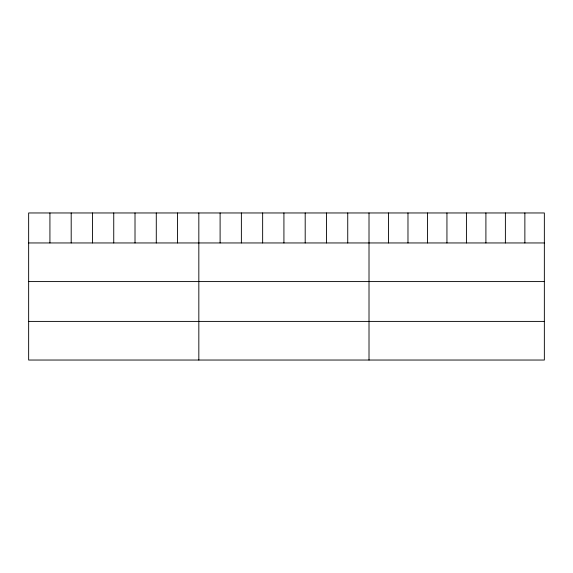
<?xml version="1.0" encoding="UTF-8"?>
<svg xmlns="http://www.w3.org/2000/svg" width="573" height="573" viewBox="0 0 573 573"><rect width="100%" height="100%" fill="white"/><g stroke="black" fill="none" stroke-linecap="round" stroke-linejoin="round"><path stroke-width="0.86" d="M544.35 242.952L544.35 360.037L28.65 360.037L28.65 212.963L544.35 212.963L544.35 242.952L28.65 242.952M28.65 281.587L544.35 281.587M28.65 321.403L544.35 321.403M524.868 212.963L524.868 242.952M505.386 212.963L505.386 242.952M485.904 212.963L485.904 242.952M466.422 212.963L466.422 242.952M446.94 212.963L446.94 242.952M427.458 212.963L427.458 242.952M407.976 212.963L407.976 242.952M388.494 212.963L388.494 242.952M369.012 212.963L369.012 360.037M347.739 212.963L347.739 242.952M326.467 212.963L326.467 242.952M305.194 212.963L305.194 242.952M283.921 212.963L283.921 242.952M262.649 212.963L262.649 242.952M241.376 212.963L241.376 242.952M220.104 212.963L220.104 242.952M198.831 212.963L198.831 360.037M177.558 212.963L177.558 242.952M156.286 212.963L156.286 242.952M135.013 212.963L135.013 242.952M113.741 212.963L113.741 242.952M92.468 212.963L92.468 242.952M71.195 212.963L71.195 242.952M49.923 212.963L49.923 242.952"/></g></svg>
